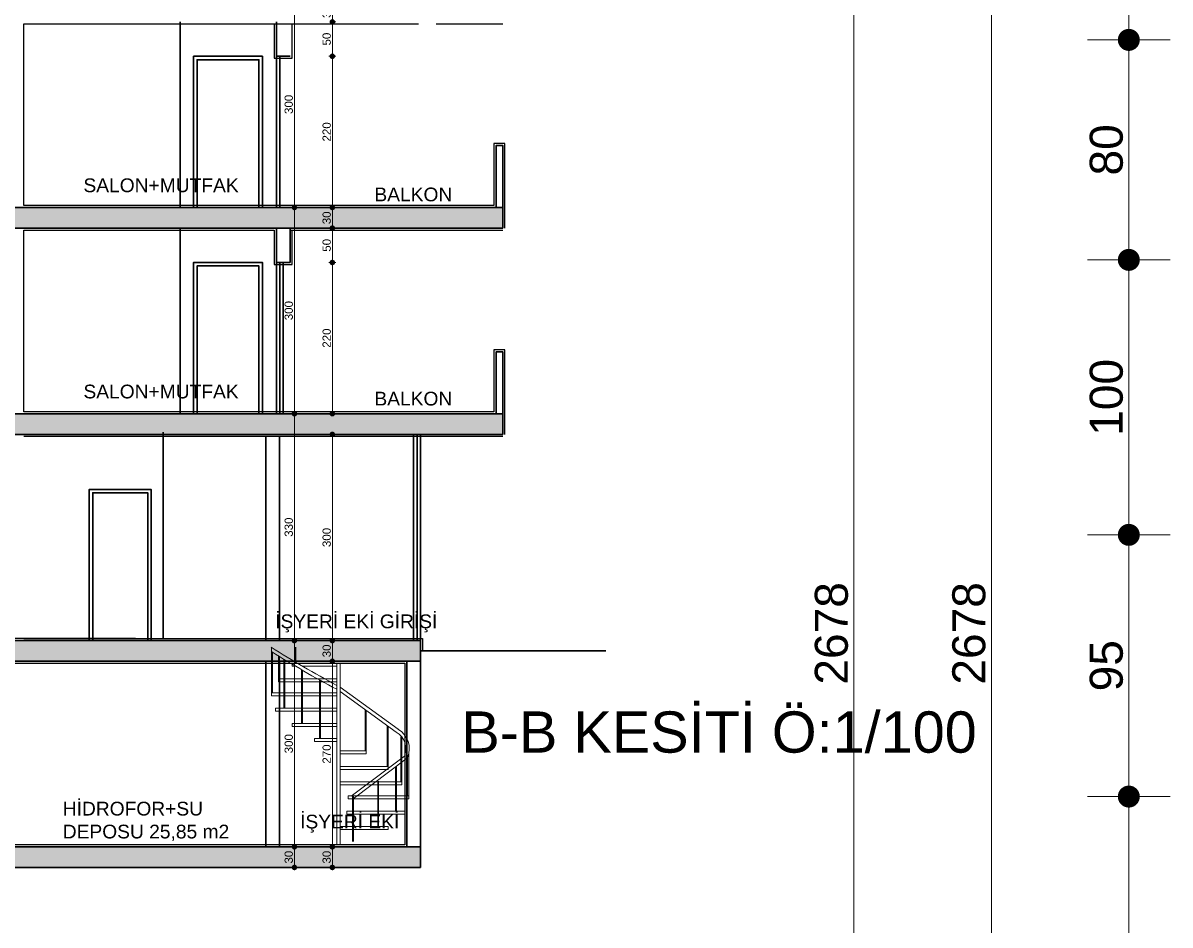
# Model space of a CAD drawing. Header units: millimetres. Extents: x 38129 to 72024, y -56282 to 16512.
# Drawn here: x 41296.1 to 41713.4, y -44307 to -43978.9 of the extents above; entities that cross this region are included whole.
import ezdxf

# ---------------------------------------------------------------- set-up
doc = ezdxf.new("R2010")
doc.units = ezdxf.units.MM
for name, color, linetype, lineweight in [('DIŞÖLÇÜ', 37, 'Continuous', 0), ('DUVAR', 255, 'Continuous', 30), ('iç ölçü', 15, 'Continuous', 20), ('KAPI', 4, 'Continuous', 30), ('mahal', 7, 'Continuous', 5), ('pencere', 195, 'Continuous', 30), ('TARAMA', 252, 'Continuous', 0), ('ölçü İÇ', 31, 'Continuous', 0)]:
    doc.layers.add(name, color=color, linetype=linetype, lineweight=lineweight)
doc.layers.add('sıva', color=41, linetype='Continuous')
doc.styles.add('icdisolcu_yazi', font='arial.ttf')
doc.styles.get("Standard").update_dxf_attribs({"font": 'arial.ttf'})
doc.dimstyles.new('İç Ölçü', dxfattribs={"dimtxt": 12, "dimasz": 8, "dimexe": 5, "dimexo": 0, "dimgap": 2, "dimtad": 1, "dimdec": 0, "dimzin": 12, "dimdsep": 46, "dimtxsty": 'icdisolcu_yazi', "dimblk": 'DOT', "dimcen": 8, "dimdle": 5, "dimclrd": 256, "dimclre": 256, "dimclrt": 7, "dimadec": 0, "dimazin": 3, "dimtfac": 1, "dimtdec": 0, "dimtix": 1, "dimtmove": 2, "dimatfit": 3, "dimldrblk": 'DOT', "dimfxl": 0, "dimtolj": 1, "dimtzin": 0, "dimlwd": -1, "dimlwe": -1, "dimarcsym": 0})
pattern_1 = [(45, (14030.6725, -61387.9235), (-4.4901281, 4.4901281), []), (45, (14035.1626, -61387.9235), (-4.4901281, 4.4901281), [3.175, -1.5875])]

# ---------------------------------------------------------------- blocks, each defined once
blk = doc.blocks.new('_Dot')
at = {"color": 0, "lineweight": -2}
blk.add_line((-0.5, 0), (-1, 0), dxfattribs=at)
at = {"color": 0, "lineweight": 30, "const_width": 0.5}
blk.add_lwpolyline([(-0.25, 0, 1), (0.25, 0, 1)], format="xyb", close=True, dxfattribs=at)
blk = doc.blocks.new('*D640')
at = {"layer": 'Defpoints', "color": 0, "lineweight": 120, "transparency": 16777216}
for p in [(41698.4, -44260.24), (41698.4, -44260.24), (41698.4, -44585.06)]:
    blk.add_point(p, dxfattribs=at)
at = {"layer": 'DIŞÖLÇÜ', "transparency": 16777216}
for p, q in [((41698.4, -44260.24), (41703.4, -44260.24)), ((41698.4, -44585.06), (41703.4, -44585.06))]:
    blk.add_line(p, q, dxfattribs=at)
at = {"layer": 'DIŞÖLÇÜ', "linetype": 'Continuous', "transparency": 16777216}
blk.add_line((41698.4, -44577.06), (41698.4, -44268.24), dxfattribs=at)
at = {"layer": 'DIŞÖLÇÜ', "transparency": 16777216, "xscale": 8, "yscale": 8, "zscale": 8}
for p, rotation in [((41698.4, -44260.24), 90), ((41698.4, -44585.06), 270)]:
    blk.add_blockref('_Dot', p, dxfattribs=dict(at, rotation=rotation))
at = {"layer": 'DIŞÖLÇÜ', "color": 7, "transparency": 16777216, "insert": (41690.27, -44422.65), "char_height": 12, "attachment_point": 5, "rotation": 90, "style": 'icdisolcu_yazi'}
blk.add_mtext('\\A1;325', dxfattribs=at)
blk = doc.blocks.new('*D641')
at = {"layer": 'Defpoints', "color": 0, "lineweight": 120, "transparency": 16777216}
for p in [(41698.4, -44165.06), (41698.4, -44165.06), (41698.4, -44260.24)]:
    blk.add_point(p, dxfattribs=at)
at = {"layer": 'DIŞÖLÇÜ', "transparency": 16777216}
for p, q in [((41698.4, -44165.06), (41703.4, -44165.06)), ((41698.4, -44260.24), (41703.4, -44260.24))]:
    blk.add_line(p, q, dxfattribs=at)
at = {"layer": 'DIŞÖLÇÜ', "linetype": 'Continuous', "transparency": 16777216}
blk.add_line((41698.4, -44252.24), (41698.4, -44173.06), dxfattribs=at)
at = {"layer": 'DIŞÖLÇÜ', "transparency": 16777216, "xscale": 8, "yscale": 8, "zscale": 8}
for p, rotation in [((41698.4, -44165.06), 90), ((41698.4, -44260.24), 270)]:
    blk.add_blockref('_Dot', p, dxfattribs=dict(at, rotation=rotation))
at = {"layer": 'DIŞÖLÇÜ', "color": 7, "transparency": 16777216, "insert": (41690.27, -44212.65), "char_height": 12, "attachment_point": 5, "rotation": 90, "style": 'icdisolcu_yazi'}
blk.add_mtext('\\A1;95', dxfattribs=at)
blk = doc.blocks.new('*D642')
at = {"layer": 'Defpoints', "color": 0, "lineweight": 120, "transparency": 16777216}
for p in [(41698.4, -44065.06), (41698.4, -44065.06), (41698.4, -44165.06)]:
    blk.add_point(p, dxfattribs=at)
at = {"layer": 'DIŞÖLÇÜ', "transparency": 16777216}
for p, q in [((41698.4, -44065.06), (41703.4, -44065.06)), ((41698.4, -44165.06), (41703.4, -44165.06))]:
    blk.add_line(p, q, dxfattribs=at)
at = {"layer": 'DIŞÖLÇÜ', "linetype": 'Continuous', "transparency": 16777216}
blk.add_line((41698.4, -44157.06), (41698.4, -44073.06), dxfattribs=at)
at = {"layer": 'DIŞÖLÇÜ', "transparency": 16777216, "xscale": 8, "yscale": 8, "zscale": 8}
for p, rotation in [((41698.4, -44065.06), 90), ((41698.4, -44165.06), 270)]:
    blk.add_blockref('_Dot', p, dxfattribs=dict(at, rotation=rotation))
at = {"layer": 'DIŞÖLÇÜ', "color": 7, "transparency": 16777216, "insert": (41690.27, -44115.06), "char_height": 12, "attachment_point": 5, "rotation": 90, "style": 'icdisolcu_yazi'}
blk.add_mtext('\\A1;100', dxfattribs=at)
blk = doc.blocks.new('*D643')
at = {"layer": 'Defpoints', "color": 0, "lineweight": 120, "transparency": 16777216}
for p in [(41698.4, -43985.06), (41698.4, -43985.06), (41698.4, -44065.06)]:
    blk.add_point(p, dxfattribs=at)
at = {"layer": 'DIŞÖLÇÜ', "transparency": 16777216}
for p, q in [((41698.4, -43985.06), (41703.4, -43985.06)), ((41698.4, -44065.06), (41703.4, -44065.06))]:
    blk.add_line(p, q, dxfattribs=at)
at = {"layer": 'DIŞÖLÇÜ', "linetype": 'Continuous', "transparency": 16777216}
blk.add_line((41698.4, -44057.06), (41698.4, -43993.06), dxfattribs=at)
at = {"layer": 'DIŞÖLÇÜ', "transparency": 16777216, "xscale": 8, "yscale": 8, "zscale": 8}
for p, rotation in [((41698.4, -43985.06), 90), ((41698.4, -44065.06), 270)]:
    blk.add_blockref('_Dot', p, dxfattribs=dict(at, rotation=rotation))
at = {"layer": 'DIŞÖLÇÜ', "color": 7, "transparency": 16777216, "insert": (41690.27, -44025.06), "char_height": 12, "attachment_point": 5, "rotation": 90, "style": 'icdisolcu_yazi'}
blk.add_mtext('\\A1;80', dxfattribs=at)
blk = doc.blocks.new('*D644')
at = {"layer": 'Defpoints', "color": 0, "lineweight": 120, "transparency": 16777216}
for p in [(41698.4, -43869.89), (41698.4, -43869.89), (41698.4, -43985.06)]:
    blk.add_point(p, dxfattribs=at)
at = {"layer": 'DIŞÖLÇÜ', "transparency": 16777216}
for p, q in [((41698.4, -43869.89), (41703.4, -43869.89)), ((41698.4, -43985.06), (41703.4, -43985.06))]:
    blk.add_line(p, q, dxfattribs=at)
at = {"layer": 'DIŞÖLÇÜ', "linetype": 'Continuous', "transparency": 16777216}
blk.add_line((41698.4, -43977.06), (41698.4, -43877.89), dxfattribs=at)
at = {"layer": 'DIŞÖLÇÜ', "transparency": 16777216, "xscale": 8, "yscale": 8, "zscale": 8}
for p, rotation in [((41698.4, -43869.89), 90), ((41698.4, -43985.06), 270)]:
    blk.add_blockref('_Dot', p, dxfattribs=dict(at, rotation=rotation))
at = {"layer": 'DIŞÖLÇÜ', "color": 7, "transparency": 16777216, "insert": (41690.27, -43927.48), "char_height": 12, "attachment_point": 5, "rotation": 90, "style": 'icdisolcu_yazi'}
blk.add_mtext('\\A1;115', dxfattribs=at)
blk = doc.blocks.new('*D651')
at = {"layer": 'Defpoints', "color": 0, "lineweight": 120, "transparency": 16777216}
for p in [(41598.4, -42861.66), (41598.39, -45540.12), (41598.39, -45540.12)]:
    blk.add_point(p, dxfattribs=at)
at = {"layer": 'DIŞÖLÇÜ', "transparency": 16777216}
for p, q in [((41598.4, -42861.66), (41593.39, -42861.66)), ((41598.39, -45540.12), (41603.39, -45540.12))]:
    blk.add_line(p, q, dxfattribs=at)
at = {"layer": 'DIŞÖLÇÜ', "linetype": 'Continuous', "transparency": 16777216}
blk.add_line((41598.39, -42869.66), (41598.39, -45532.12), dxfattribs=at)
at = {"layer": 'DIŞÖLÇÜ', "transparency": 16777216, "xscale": 8, "yscale": 8, "zscale": 8}
for p, rotation in [((41598.39, -42861.66), 90), ((41598.39, -45540.12), 270)]:
    blk.add_blockref('_Dot', p, dxfattribs=dict(at, rotation=rotation))
at = {"layer": 'DIŞÖLÇÜ', "color": 7, "transparency": 16777216, "insert": (41590.26, -44200.89), "char_height": 12, "attachment_point": 5, "rotation": 90, "style": 'icdisolcu_yazi'}
blk.add_mtext('\\A1;2678', dxfattribs=at)
blk = doc.blocks.new('*D654')
at = {"layer": 'Defpoints', "color": 0, "lineweight": 120, "transparency": 16777216}
for p in [(41648.4, -42861.66), (41648.39, -45540.12), (41648.39, -45540.12)]:
    blk.add_point(p, dxfattribs=at)
at = {"layer": 'DIŞÖLÇÜ', "transparency": 16777216}
for p, q in [((41648.4, -42861.66), (41643.39, -42861.66)), ((41648.39, -45540.12), (41653.39, -45540.12))]:
    blk.add_line(p, q, dxfattribs=at)
at = {"layer": 'DIŞÖLÇÜ', "linetype": 'Continuous', "transparency": 16777216}
blk.add_line((41648.39, -42869.66), (41648.39, -45532.12), dxfattribs=at)
at = {"layer": 'DIŞÖLÇÜ', "transparency": 16777216, "xscale": 8, "yscale": 8, "zscale": 8}
for p, rotation in [((41648.39, -42861.66), 90), ((41648.39, -45540.12), 270)]:
    blk.add_blockref('_Dot', p, dxfattribs=dict(at, rotation=rotation))
at = {"layer": 'DIŞÖLÇÜ', "color": 7, "transparency": 16777216, "insert": (41640.26, -44200.89), "char_height": 12, "attachment_point": 5, "rotation": 90, "style": 'icdisolcu_yazi'}
blk.add_mtext('\\A1;2678', dxfattribs=at)
blk = doc.blocks.new('*D2836')
at = {"layer": 'Defpoints', "color": 0, "transparency": 16777216}
for p in [(49391.4, -85758.9), (49391.4, -85788.9), (49391.4, -85788.9)]:
    blk.add_point(p, dxfattribs=at)
at = {"layer": 'ölçü İÇ', "transparency": 16777216}
for p, q in [((49391.4, -85758.9), (49396.4, -85758.9)), ((49391.4, -85788.9), (49396.4, -85788.9))]:
    blk.add_line(p, q, dxfattribs=at)
at = {"layer": 'ölçü İÇ', "linetype": 'Continuous', "transparency": 16777216}
blk.add_line((49391.4, -85766.9), (49391.4, -85780.9), dxfattribs=at)
at = {"layer": 'ölçü İÇ', "transparency": 16777216, "xscale": 8, "yscale": 8, "zscale": 8}
for p, rotation in [((49391.4, -85758.9), 90), ((49391.4, -85788.9), 270)]:
    blk.add_blockref('_Dot', p, dxfattribs=dict(at, rotation=rotation))
at = {"layer": 'ölçü İÇ', "color": 7, "transparency": 16777216, "insert": (49383.2, -85773.9), "char_height": 12, "attachment_point": 5, "rotation": 90, "style": 'icdisolcu_yazi'}
blk.add_mtext('\\A1;30', dxfattribs=at)
blk = doc.blocks.new('*D2837')
at = {"layer": 'Defpoints', "color": 0, "transparency": 16777216}
for p in [(49391.4, -86058.9), (49391.4, -86088.9), (49391.4, -86088.9)]:
    blk.add_point(p, dxfattribs=at)
at = {"layer": 'ölçü İÇ', "transparency": 16777216}
for p, q in [((49391.4, -86058.9), (49396.4, -86058.9)), ((49391.4, -86088.9), (49396.4, -86088.9))]:
    blk.add_line(p, q, dxfattribs=at)
at = {"layer": 'ölçü İÇ', "linetype": 'Continuous', "transparency": 16777216}
blk.add_line((49391.4, -86066.9), (49391.4, -86080.9), dxfattribs=at)
at = {"layer": 'ölçü İÇ', "transparency": 16777216, "xscale": 8, "yscale": 8, "zscale": 8}
for p, rotation in [((49391.4, -86058.9), 90), ((49391.4, -86088.9), 270)]:
    blk.add_blockref('_Dot', p, dxfattribs=dict(at, rotation=rotation))
at = {"layer": 'ölçü İÇ', "color": 7, "transparency": 16777216, "insert": (49383.2, -86073.9), "char_height": 12, "attachment_point": 5, "rotation": 90, "style": 'icdisolcu_yazi'}
blk.add_mtext('\\A1;30', dxfattribs=at)
blk = doc.blocks.new('*D2838')
at = {"layer": 'Defpoints', "color": 0, "transparency": 16777216}
for p in [(49499.7, -86388.9), (49391.4, -86688.9), (49391.4, -86688.9)]:
    blk.add_point(p, dxfattribs=at)
at = {"layer": 'ölçü İÇ', "transparency": 16777216}
for p, q in [((49396.4, -86388.9), (49386.4, -86388.9)), ((49391.4, -86688.9), (49396.4, -86688.9))]:
    blk.add_line(p, q, dxfattribs=at)
at = {"layer": 'ölçü İÇ', "linetype": 'Continuous', "transparency": 16777216}
blk.add_line((49391.4, -86396.9), (49391.4, -86680.9), dxfattribs=at)
at = {"layer": 'ölçü İÇ', "transparency": 16777216, "xscale": 8, "yscale": 8, "zscale": 8}
for p, rotation in [((49391.4, -86388.9), 90), ((49391.4, -86688.9), 270)]:
    blk.add_blockref('_Dot', p, dxfattribs=dict(at, rotation=rotation))
at = {"layer": 'ölçü İÇ', "color": 7, "transparency": 16777216, "insert": (49383.2, -86538.9), "char_height": 12, "attachment_point": 5, "rotation": 90, "style": 'icdisolcu_yazi'}
blk.add_mtext('\\A1;300', dxfattribs=at)
blk = doc.blocks.new('*D2839')
at = {"layer": 'Defpoints', "color": 0, "transparency": 16777216}
for p in [(49391.4, -86688.9), (49391.4, -86718.9), (49391.4, -86718.9)]:
    blk.add_point(p, dxfattribs=at)
at = {"layer": 'ölçü İÇ', "transparency": 16777216}
for p, q in [((49391.4, -86688.9), (49396.4, -86688.9)), ((49391.4, -86718.9), (49396.4, -86718.9))]:
    blk.add_line(p, q, dxfattribs=at)
at = {"layer": 'ölçü İÇ', "linetype": 'Continuous', "transparency": 16777216}
blk.add_line((49391.4, -86696.9), (49391.4, -86710.9), dxfattribs=at)
at = {"layer": 'ölçü İÇ', "transparency": 16777216, "xscale": 8, "yscale": 8, "zscale": 8}
for p, rotation in [((49391.4, -86688.9), 90), ((49391.4, -86718.9), 270)]:
    blk.add_blockref('_Dot', p, dxfattribs=dict(at, rotation=rotation))
at = {"layer": 'ölçü İÇ', "color": 7, "transparency": 16777216, "insert": (49383.2, -86703.9), "char_height": 12, "attachment_point": 5, "rotation": 90, "style": 'icdisolcu_yazi'}
blk.add_mtext('\\A1;30', dxfattribs=at)
blk = doc.blocks.new('*D2840')
at = {"layer": 'Defpoints', "color": 0, "transparency": 16777216}
for p in [(49391.4, -86718.9), (49391.4, -86988.9), (49391.4, -86988.9)]:
    blk.add_point(p, dxfattribs=at)
at = {"layer": 'ölçü İÇ', "transparency": 16777216}
for p, q in [((49391.4, -86718.9), (49396.4, -86718.9)), ((49391.4, -86988.9), (49396.4, -86988.9))]:
    blk.add_line(p, q, dxfattribs=at)
at = {"layer": 'ölçü İÇ', "linetype": 'Continuous', "transparency": 16777216}
blk.add_line((49391.4, -86726.9), (49391.4, -86980.9), dxfattribs=at)
at = {"layer": 'ölçü İÇ', "transparency": 16777216, "xscale": 8, "yscale": 8, "zscale": 8}
for p, rotation in [((49391.4, -86718.9), 90), ((49391.4, -86988.9), 270)]:
    blk.add_blockref('_Dot', p, dxfattribs=dict(at, rotation=rotation))
at = {"layer": 'ölçü İÇ', "color": 7, "transparency": 16777216, "insert": (49383.2, -86853.9), "char_height": 12, "attachment_point": 5, "rotation": 90, "style": 'icdisolcu_yazi'}
blk.add_mtext('\\A1;270', dxfattribs=at)
blk = doc.blocks.new('*D2841')
at = {"layer": 'Defpoints', "color": 0, "transparency": 16777216}
for p in [(49391.4, -86988.9), (49391.4, -87018.9), (49391.4, -87018.9)]:
    blk.add_point(p, dxfattribs=at)
at = {"layer": 'ölçü İÇ', "transparency": 16777216}
for p, q in [((49391.4, -86988.9), (49396.4, -86988.9)), ((49391.4, -87018.9), (49396.4, -87018.9))]:
    blk.add_line(p, q, dxfattribs=at)
at = {"layer": 'ölçü İÇ', "linetype": 'Continuous', "transparency": 16777216}
blk.add_line((49391.4, -86996.9), (49391.4, -87010.9), dxfattribs=at)
at = {"layer": 'ölçü İÇ', "transparency": 16777216, "xscale": 8, "yscale": 8, "zscale": 8}
for p, rotation in [((49391.4, -86988.9), 90), ((49391.4, -87018.9), 270)]:
    blk.add_blockref('_Dot', p, dxfattribs=dict(at, rotation=rotation))
at = {"layer": 'ölçü İÇ', "color": 7, "transparency": 16777216, "insert": (49383.2, -87003.9), "char_height": 12, "attachment_point": 5, "rotation": 90, "style": 'icdisolcu_yazi'}
blk.add_mtext('\\A1;30', dxfattribs=at)
blk = doc.blocks.new('*D2842')
at = {"layer": 'Defpoints', "color": 0, "transparency": 16777216}
for p in [(49336.2, -86988.9), (49336.2, -86988.9), (49336.2, -87018.9)]:
    blk.add_point(p, dxfattribs=at)
at = {"layer": 'ölçü İÇ', "transparency": 16777216}
for p, q in [((49336.2, -86988.9), (49341.2, -86988.9)), ((49336.2, -87018.9), (49341.2, -87018.9))]:
    blk.add_line(p, q, dxfattribs=at)
at = {"layer": 'ölçü İÇ', "linetype": 'Continuous', "transparency": 16777216}
blk.add_line((49336.2, -87010.9), (49336.2, -86996.9), dxfattribs=at)
at = {"layer": 'ölçü İÇ', "transparency": 16777216, "xscale": 8, "yscale": 8, "zscale": 8}
for p, rotation in [((49336.2, -86988.9), 90), ((49336.2, -87018.9), 270)]:
    blk.add_blockref('_Dot', p, dxfattribs=dict(at, rotation=rotation))
at = {"layer": 'ölçü İÇ', "color": 7, "transparency": 16777216, "insert": (49328, -87003.9), "char_height": 12, "attachment_point": 5, "rotation": 90, "style": 'icdisolcu_yazi'}
blk.add_mtext('\\A1;30', dxfattribs=at)
blk = doc.blocks.new('*D2843')
at = {"layer": 'Defpoints', "color": 0, "transparency": 16777216}
for p in [(49336.2, -86688.9), (49336.2, -86688.9), (49336.2, -86988.9)]:
    blk.add_point(p, dxfattribs=at)
at = {"layer": 'ölçü İÇ', "transparency": 16777216}
for p, q in [((49336.2, -86688.9), (49341.2, -86688.9)), ((49336.2, -86988.9), (49341.2, -86988.9))]:
    blk.add_line(p, q, dxfattribs=at)
at = {"layer": 'ölçü İÇ', "linetype": 'Continuous', "transparency": 16777216}
blk.add_line((49336.2, -86980.9), (49336.2, -86696.9), dxfattribs=at)
at = {"layer": 'ölçü İÇ', "transparency": 16777216, "xscale": 8, "yscale": 8, "zscale": 8}
for p, rotation in [((49336.2, -86688.9), 90), ((49336.2, -86988.9), 270)]:
    blk.add_blockref('_Dot', p, dxfattribs=dict(at, rotation=rotation))
at = {"layer": 'ölçü İÇ', "color": 7, "transparency": 16777216, "insert": (49328, -86838.9), "char_height": 12, "attachment_point": 5, "rotation": 90, "style": 'icdisolcu_yazi'}
blk.add_mtext('\\A1;300', dxfattribs=at)
blk = doc.blocks.new('*D2844')
at = {"layer": 'Defpoints', "color": 0, "transparency": 16777216}
for p in [(49336.2, -86358.9), (49336.2, -86358.9), (49336.2, -86688.9)]:
    blk.add_point(p, dxfattribs=at)
at = {"layer": 'ölçü İÇ', "transparency": 16777216}
for p, q in [((49336.2, -86358.9), (49341.2, -86358.9)), ((49336.2, -86688.9), (49341.2, -86688.9))]:
    blk.add_line(p, q, dxfattribs=at)
at = {"layer": 'ölçü İÇ', "linetype": 'Continuous', "transparency": 16777216}
blk.add_line((49336.2, -86680.9), (49336.2, -86366.9), dxfattribs=at)
at = {"layer": 'ölçü İÇ', "transparency": 16777216, "xscale": 8, "yscale": 8, "zscale": 8}
for p, rotation in [((49336.2, -86358.9), 90), ((49336.2, -86688.9), 270)]:
    blk.add_blockref('_Dot', p, dxfattribs=dict(at, rotation=rotation))
at = {"layer": 'ölçü İÇ', "color": 7, "transparency": 16777216, "insert": (49328, -86523.9), "char_height": 12, "attachment_point": 5, "rotation": 90, "style": 'icdisolcu_yazi'}
blk.add_mtext('\\A1;330', dxfattribs=at)
blk = doc.blocks.new('*D2845')
at = {"layer": 'Defpoints', "color": 0, "transparency": 16777216}
for p in [(49336.2, -86058.9), (49336.2, -86058.9), (49336.2, -86358.9)]:
    blk.add_point(p, dxfattribs=at)
at = {"layer": 'ölçü İÇ', "transparency": 16777216}
for p, q in [((49336.2, -86058.9), (49341.2, -86058.9)), ((49336.2, -86358.9), (49341.2, -86358.9))]:
    blk.add_line(p, q, dxfattribs=at)
at = {"layer": 'ölçü İÇ', "linetype": 'Continuous', "transparency": 16777216}
blk.add_line((49336.2, -86350.9), (49336.2, -86066.9), dxfattribs=at)
at = {"layer": 'ölçü İÇ', "transparency": 16777216, "xscale": 8, "yscale": 8, "zscale": 8}
for p, rotation in [((49336.2, -86058.9), 90), ((49336.2, -86358.9), 270)]:
    blk.add_blockref('_Dot', p, dxfattribs=dict(at, rotation=rotation))
at = {"layer": 'ölçü İÇ', "color": 7, "transparency": 16777216, "insert": (49328, -86208.9), "char_height": 12, "attachment_point": 5, "rotation": 90, "style": 'icdisolcu_yazi'}
blk.add_mtext('\\A1;300', dxfattribs=at)
blk = doc.blocks.new('*D2846')
at = {"layer": 'Defpoints', "color": 0, "transparency": 16777216}
for p in [(49336.2, -85758.9), (49336.2, -85758.9), (49336.2, -86058.9)]:
    blk.add_point(p, dxfattribs=at)
at = {"layer": 'ölçü İÇ', "transparency": 16777216}
for p, q in [((49336.2, -85758.9), (49341.2, -85758.9)), ((49336.2, -86058.9), (49341.2, -86058.9))]:
    blk.add_line(p, q, dxfattribs=at)
at = {"layer": 'ölçü İÇ', "linetype": 'Continuous', "transparency": 16777216}
blk.add_line((49336.2, -86050.9), (49336.2, -85766.9), dxfattribs=at)
at = {"layer": 'ölçü İÇ', "transparency": 16777216, "xscale": 8, "yscale": 8, "zscale": 8}
for p, rotation in [((49336.2, -85758.9), 90), ((49336.2, -86058.9), 270)]:
    blk.add_blockref('_Dot', p, dxfattribs=dict(at, rotation=rotation))
at = {"layer": 'ölçü İÇ', "color": 7, "transparency": 16777216, "insert": (49328, -85908.9), "char_height": 12, "attachment_point": 5, "rotation": 90, "style": 'icdisolcu_yazi'}
blk.add_mtext('\\A1;300', dxfattribs=at)
blk = doc.blocks.new('MDKFDKFD')
at = {"layer": 'TARAMA'}
h = blk.add_hatch(dxfattribs=at)
h.set_pattern_fill('ANSI33', color=256)
h.set_pattern_definition([(45, (4939.406, -65786.696), (-4.4901281, 4.4901281), []), (45, (4943.896, -65786.696), (-4.4901281, 4.4901281), [3.175, -1.5875])])
h.paths.add_polyline_path([(49639.6, -86088.9), (49639.6, -86058.9), (48004.6, -86058.9), (48004.6, -86088.9)])
h = blk.add_hatch(dxfattribs=at)
h.set_pattern_fill('ANSI33', color=256)
h.set_pattern_definition([(45, (4939.406, -66086.696), (-4.4901281, 4.4901281), []), (45, (4943.896, -66086.696), (-4.4901281, 4.4901281), [3.175, -1.5875])])
h.paths.add_polyline_path([(49639.6, -86388.9), (49639.6, -86358.9), (48004.6, -86358.9), (48004.6, -86388.9)])
h = blk.add_hatch(dxfattribs=at)
h.set_pattern_fill('ANSI33', color=256)
h.set_pattern_definition(pattern_1)
h.paths.add_polyline_path([(49519.7, -86688.9), (48069.6, -86688.9), (48069.6, -86718.9), (49519.7, -86718.9)])
h = blk.add_hatch(dxfattribs=at)
h.set_pattern_fill('ANSI33', color=256)
h.set_pattern_definition(pattern_1)
h.paths.add_polyline_path([(49519.7, -86988.9), (47718, -86988.9), (47718, -87018.9), (49519.7, -87018.9)])
at = {"layer": 'DIŞÖLÇÜ'}
blk.add_line((49397.8, -86985.5), (49496.7, -86985.5), dxfattribs=at)
at = {"layer": 'DUVAR'}
for p, q in [((49309.9, -85838.9), (49309.9, -85788.9)), ((49309.9, -85838.9), (49329.9, -85838.9)), ((48004.6, -86058.9), (49639.6, -86058.9)), ((48004.6, -86088.9), (49639.6, -86088.9)), ((49309.9, -86138.9), (49309.9, -86088.9)), ((49329.9, -86138.9), (49329.9, -86088.9)), ((49309.9, -86138.9), (49329.9, -86138.9)), ((48004.6, -86358.9), (49639.6, -86358.9)), ((48004.6, -86388.9), (49639.6, -86388.9)), ((49294.7, -86688.9), (49294.7, -86391.9)), ((49314.7, -86688.9), (49314.7, -86391.9)), ((48069.6, -86688.9), (49519.7, -86688.9)), ((49519.7, -86688.9), (49519.7, -86718.9)), ((48066.1, -86718.9), (49519.7, -86718.9)), ((48069.6, -86718.9), (49519.7, -86718.9)), ((49294.7, -86988.9), (49294.7, -86718.9)), ((49314.7, -86988.9), (49314.7, -86718.9)), ((49499.7, -86988.9), (49499.7, -86718.9)), ((49519.7, -86703.9), (49789.6, -86703.9)), ((49519.7, -87018.9), (49519.7, -86718.9)), ((47718, -86988.9), (49519.7, -86988.9)), ((47718, -87018.9), (49519.7, -87018.9))]:
    blk.add_line(p, q, dxfattribs=at)
for points in [[(49639.6, -86088.9), (49639.6, -85968.9), (49629.6, -85968.9), (49629.6, -86058.9)], [(49639.6, -86388.9), (49639.6, -86268.9), (49629.6, -86268.9), (49629.6, -86358.9)]]:
    blk.add_lwpolyline(points, dxfattribs=at)
at = {"layer": 'iç ölçü', "ltscale": 2}
for p, q in [((49303, -86699.2), (49303, -86764.9)), ((49336.8, -86719.7), (49336.8, -86698.3)), ((49338.3, -86698.3), (49338.3, -86720.6)), ((49304.5, -86705.8), (49304.5, -86764.9)), ((49312.9, -86711.1), (49312.9, -86744.4)), ((49312.9, -86744.4), (49312.9, -86711.1)), ((49314.4, -86712), (49314.4, -86744.4)), ((49321, -86716), (49321, -86787.1)), ((49322.4, -86716.9), (49322.4, -86787.1)), ((49332.7, -86726.3), (49332.7, -86723.1)), ((49332.7, -86726.3), (49332.7, -86724.2)), ((49338.2, -86726.3), (49332.7, -86726.3)), ((49338.2, -86726.3), (49332.7, -86726.3)), ((49340.7, -86722), (49397.8, -86722)), ((49346.7, -86731.3), (49346.7, -86809.5)), ((49397.8, -86726.3), (49348.1, -86726.3)), ((49397.8, -86726.3), (49348.1, -86726.3)), ((49348.1, -86732.2), (49348.1, -86809.5)), ((49397.8, -86721.9), (49397.8, -86914.1)), ((49402.8, -86874.1), (49402.8, -86721.9)), ((49402.8, -86721.9), (49402.8, -86844.8)), ((49402.8, -86722), (49402.8, -86726.3)), ((49402.8, -86756.7), (49402.8, -86722)), ((49312.9, -86744.4), (49397.8, -86744.4)), ((49312.9, -86748.7), (49312.9, -86744.4)), ((49312.9, -86744.4), (49397.8, -86744.4)), ((49312.9, -86744.4), (49312.9, -86746.5)), ((49397.8, -86748.7), (49312.9, -86748.7)), ((49372.6, -86746.1), (49372.6, -86831.2)), ((49374, -86746.9), (49374, -86831.2)), ((49402.8, -86740.1), (49402.8, -86874.1)), ((49402.8, -86744.4), (49402.8, -86748.7)), ((49302.8, -86769.3), (49302.8, -86764.9)), ((49302.8, -86764.9), (49397.8, -86764.9)), ((49302.8, -86767.1), (49302.8, -86769.3)), ((49302.8, -86769.3), (49321, -86769.3)), ((49322.4, -86769.3), (49346.7, -86769.3)), ((49348.1, -86769.3), (49397.8, -86769.3)), ((49487.3, -86817.9), (49402.8, -86756.7)), ((49484.4, -86822), (49402.8, -86762.9)), ((49484.4, -86821.9), (49402.8, -86762.9)), ((49402.8, -86782.2), (49402.8, -86780)), ((49402.8, -86780), (49402.8, -86914.1)), ((49402.8, -86781.1), (49402.8, -86785.4)), ((49402.8, -86782.2), (49402.8, -86784.4)), ((49308.8, -86791.5), (49308.8, -86787.1)), ((49308.8, -86787.1), (49346.7, -86787.1)), ((49346.7, -86791.5), (49308.8, -86791.5)), ((49348.1, -86787.1), (49397.8, -86787)), ((49397.8, -86791.5), (49348.1, -86791.5)), ((49374, -86787), (49392.9, -86787)), ((49392.9, -86791.5), (49374, -86791.5)), ((49439.1, -86789.1), (49439.1, -86849.3)), ((49440.5, -86790.2), (49440.5, -86851.4)), ((49332.8, -86813.9), (49332.8, -86809.6)), ((49332.8, -86809.6), (49397.8, -86809.6)), ((49397.8, -86813.9), (49332.8, -86813.9)), ((49384.7, -86809.6), (49397.8, -86809.6)), ((49384.7, -86809.6), (49392, -86809.6)), ((49397.8, -86813.9), (49384.7, -86813.9)), ((49402.8, -86802.7), (49402.8, -86807.1)), ((49402.8, -86802.7), (49402.8, -86807.1)), ((49471.4, -86812.5), (49471.4, -86872)), ((49472.8, -86813.5), (49472.8, -86872)), ((49365.4, -86831.2), (49397.8, -86831.2)), ((49365.4, -86835.5), (49365.4, -86831.2)), ((49365.4, -86831.2), (49397.8, -86831.2)), ((49365.4, -86835.5), (49365.4, -86831.2)), ((49397.8, -86835.5), (49365.4, -86835.5)), ((49397.8, -86835.5), (49365.4, -86835.5)), ((49491.1, -86828.8), (49491.1, -86894.3)), ((49492.6, -86828.1), (49492.6, -86894.3)), ((49440.5, -86849.3), (49402.8, -86849.3)), ((49440.5, -86853.6), (49440.5, -86851.4)), ((49440.5, -86853.6), (49440.5, -86851.4)), ((49402.8, -86853.6), (49440.5, -86853.6)), ((49402.8, -86853.6), (49440.5, -86853.6)), ((49402.8, -86853.6), (49440.5, -86853.6)), ((49402.8, -86853.6), (49440.5, -86853.6)), ((49418.7, -86915), (49496.2, -86856.8)), ((49421.7, -86919), (49501, -86859.4)), ((49501, -86858.2), (49501, -86914.9)), ((49502.5, -86853.6), (49502.5, -86914.9)), ((49472.8, -86872), (49402.8, -86872)), ((49402.8, -86872), (49402.8, -86876.3)), ((49402.8, -86876.3), (49472.8, -86876.3)), ((49402.8, -86876.3), (49472.8, -86876.3)), ((49472.8, -86876.3), (49472.8, -86872)), ((49472.8, -86876.3), (49472.8, -86874.1)), ((49483.1, -86872.9), (49483.1, -86937.1)), ((49484.6, -86871.8), (49484.6, -86937.1)), ((49492.6, -86894.3), (49402.8, -86894.3)), ((49402.8, -86894.3), (49402.8, -86898.7)), ((49402.8, -86898.7), (49492.6, -86898.7)), ((49492.6, -86894.3), (49404.4, -86894.3)), ((49457.4, -86893.9), (49457.4, -86959.4)), ((49458.8, -86893.2), (49458.8, -86959.4)), ((49492.6, -86898.7), (49492.6, -86894.3)), ((49492.6, -86894.3), (49492.6, -86896.5)), ((49397.8, -86914.1), (49397.8, -86985.5)), ((49402.8, -86914.1), (49402.8, -86985.5)), ((49502.8, -86914.9), (49414.6, -86914.9)), ((49414.6, -86914.9), (49414.6, -86917.1)), ((49414.6, -86919.3), (49414.6, -86917.1)), ((49457.4, -86919.3), (49414.6, -86919.3)), ((49420.8, -86915.6), (49420.8, -86981.2)), ((49422.2, -86914.9), (49422.2, -86981.2)), ((49483.1, -86919.3), (49458.8, -86919.3)), ((49502.8, -86919.3), (49484.6, -86919.3)), ((49502.8, -86919.3), (49502.8, -86914.9)), ((49502.8, -86917.1), (49502.8, -86919.3)), ((49412.6, -86937), (49412.6, -86941.3)), ((49420.8, -86937), (49412.6, -86937)), ((49412.6, -86937.1), (49412.6, -86941.4)), ((49412.6, -86941.4), (49420.8, -86941.4)), ((49457.4, -86937), (49422.2, -86937)), ((49422.2, -86941.4), (49457.4, -86941.4)), ((49496.7, -86937.1), (49458.8, -86937.1)), ((49458.8, -86941.4), (49496.7, -86941.4)), ((49496.7, -86941.4), (49496.7, -86937.1)), ((49496.7, -86937.1), (49496.7, -86985.9)), ((49420.8, -86959.5), (49402.8, -86959.5)), ((49402.8, -86959.5), (49402.8, -86963.9)), ((49402.8, -86963.9), (49420.8, -86963.9)), ((49420.8, -86959.5), (49413.5, -86959.5)), ((49472.7, -86959.5), (49422.2, -86959.5)), ((49422.2, -86963.9), (49472.7, -86963.9)), ((49472.7, -86963.9), (49472.7, -86959.5))]:
    blk.add_line(p, q, dxfattribs=at)
for centre, radius, start, end in [((50097.3, -85442.2), 1486.7, 237.6716, 241.9316), ((50097.3, -85442.2), 1491.7, 237.8293, 242.034), ((49470.6, -86846.1), 32.8, 337.3715, 60.1671), ((49470.6, -86846.1), 27.8, 337.3715, 60.1671)]:
    blk.add_arc(centre, radius, start, end, dxfattribs=at)
at = {"layer": 'KAPI'}
for p, q in [((49170.1, -85788.9), (49170.1, -86058.9)), ((49170.1, -86088.9), (49170.1, -86358.9)), ((49145, -86685.9), (49145, -86385.9))]:
    blk.add_line(p, q, dxfattribs=at)
for points in [[(49189.6, -86058.9), (49189.6, -85838.9), (49289.6, -85838.9), (49289.6, -86058.9)], [(49194.6, -86058.9), (49194.6, -85843.9), (49284.6, -85843.9), (49284.6, -86058.9)], [(49189.6, -86358.9), (49189.6, -86138.9), (49289.6, -86138.9), (49289.6, -86358.9)], [(49194.6, -86358.9), (49194.6, -86143.9), (49284.6, -86143.9), (49284.6, -86358.9)], [(49037.7, -86688.9), (49037.7, -86468.9), (49127.7, -86468.9), (49127.7, -86688.9)], [(49042.7, -86688.9), (49042.7, -86473.9), (49122.7, -86473.9), (49122.7, -86688.9)]]:
    blk.add_lwpolyline(points, dxfattribs=at)
at = {"layer": 'pencere'}
for p, q in [((49309.9, -85838.9), (49309.9, -86058.9)), ((49314.9, -85838.9), (49314.9, -86058.9)), ((49309.9, -86138.9), (49309.9, -86358.9)), ((49314.9, -86138.9), (49314.9, -86358.9)), ((49319.9, -86138.9), (49319.9, -86358.9)), ((49509.7, -86388.9), (49509.7, -86688.9)), ((49514.7, -86388.9), (49514.7, -86688.9)), ((49519.7, -86388.9), (49519.7, -86688.9)), ((49519.7, -86388.9), (49519.7, -86688.9))]:
    blk.add_line(p, q, dxfattribs=at)
at = {"layer": 'sıva'}
for p, q in [((48942.6, -86055.9), (48942.6, -85791.9)), ((48942.6, -85791.9), (49516.6, -85791.9)), ((49306.9, -85791.9), (49306.9, -85841.9)), ((49332.9, -85841.9), (49332.9, -85791.9)), ((49542.6, -85791.9), (49639.3, -85791.9)), ((49306.9, -85841.9), (49332.9, -85841.9)), ((49642.6, -85965.9), (49626.6, -85965.9)), ((49626.6, -85965.9), (49626.6, -86055.9)), ((49642.6, -86088.9), (49642.6, -85965.9)), ((49626.6, -86055.9), (48942.6, -86055.9)), ((48942.6, -86355.9), (48942.6, -86091.9)), ((48942.6, -86091.9), (49306.9, -86091.9)), ((49306.9, -86091.9), (49306.9, -86141.9)), ((49329.9, -86091.9), (49426.7, -86091.9)), ((49332.9, -86141.9), (49332.9, -86091.9)), ((49332.9, -86091.9), (49639.3, -86091.9)), ((49306.9, -86141.9), (49332.9, -86141.9)), ((49642.6, -86265.9), (49626.6, -86265.9)), ((49626.6, -86265.9), (49626.6, -86355.9)), ((49642.6, -86388.9), (49642.6, -86265.9)), ((49626.6, -86355.9), (48942.6, -86355.9))]:
    blk.add_line(p, q, dxfattribs=at)
for points in [[(49105.1, -86685.9), (48092.6, -86685.9), (48092.6, -86391.9), (48916.6, -86391.9)], [(49639.6, -86391.9), (48942.6, -86391.9)], [(48942.6, -86685.9), (49522.7, -86685.9), (49522.7, -86703.9)], [(48657.6, -86721.9), (49496.7, -86721.9), (49496.7, -86985.9), (48657.6, -86985.9)]]:
    blk.add_lwpolyline(points, dxfattribs=at)
at = {"layer": 'ölçü İÇ', "linetype": 'Continuous'}
for p, q in [((49391.4, -85796.9), (49391.4, -85830.9)), ((49391.4, -85846.9), (49391.4, -86050.9)), ((49391.4, -86096.9), (49391.4, -86130.9)), ((49391.4, -86146.9), (49391.4, -86350.9))]:
    blk.add_line(p, q, dxfattribs=at)
at = {"layer": 'ölçü İÇ'}
for p, q in [((49396.4, -85838.9), (49386.4, -85838.9)), ((49396.4, -85838.9), (49386.4, -85838.9)), ((49391.4, -86058.9), (49396.4, -86058.9)), ((49391.4, -86088.9), (49396.4, -86088.9)), ((49396.4, -86138.9), (49386.4, -86138.9)), ((49396.4, -86138.9), (49386.4, -86138.9)), ((49391.4, -86358.9), (49396.4, -86358.9))]:
    blk.add_line(p, q, dxfattribs=at)
at = {"layer": 'ölçü İÇ', "xscale": 8, "yscale": 8, "zscale": 8}
for p, rotation in [((49391.4, -85788.9), 90), ((49391.4, -85838.9), 270), ((49391.4, -85838.9), 90), ((49391.4, -86058.9), 270), ((49391.4, -86088.9), 90), ((49391.4, -86138.9), 270), ((49391.4, -86138.9), 90), ((49391.4, -86358.9), 270)]:
    blk.add_blockref('_Dot', p, dxfattribs=dict(at, rotation=rotation))
at = {"layer": 'mahal'}
for s, width, insert, char_height, attachment_point in [('SALON+MUTFAK', 77.279, (49029.2, -86016.6), 20, 1), ('BALKON', 275.107, (49452.6, -86029.9), 20, 1), ('SALON+MUTFAK', 77.279, (49029.2, -86316.6), 20, 1), ('BALKON', 275.107, (49452.6, -86326.9), 20, 1), ('İŞYERİ EKİ GİRİŞİ', 250.343, (49308.3, -86650.9), 20, 1), ('B-B KESİTİ Ö:1/100', 732.289, (49579.2, -86791.9), 60, 1), ('HİDROFOR+SU DEPOSU 25,85 m2', 250.343, (48999.1, -86980.4), 20, 7), ('İŞYERİ EKİ', 250.343, (49344.5, -86942.2), 20, 1)]:
    blk.add_mtext_dynamic_manual_height_columns(s, width=width, gutter_width=12.5, heights=[0], dxfattribs=dict(at, insert=insert, char_height=char_height, attachment_point=attachment_point))
at = {"layer": 'ölçü İÇ', "color": 7, "char_height": 12, "attachment_point": 5, "rotation": 90, "style": 'icdisolcu_yazi'}
for s, insert in [('\\A1;50', (49383.2, -85813.9)), ('\\A1;220', (49383.2, -85948.9)), ('\\A1;50', (49383.2, -86113.9)), ('\\A1;220', (49383.2, -86248.9))]:
    blk.add_mtext(s, dxfattribs=dict(at, insert=insert))
at = {"layer": 'ölçü İÇ'}
for base, p1, p2, picture, middle in [((49336.2, -85758.9), (49336.2, -86058.9), (49336.2, -85758.9), '*D2846', (49328, -85908.9)), ((49391.4, -85788.9), (49391.4, -85758.9), (49391.4, -85788.9), '*D2836', (49383.2, -85773.9)), ((49336.2, -86058.9), (49336.2, -86358.9), (49336.2, -86058.9), '*D2845', (49328, -86208.9)), ((49391.4, -86088.9), (49391.4, -86058.9), (49391.4, -86088.9), '*D2837', (49383.2, -86073.9)), ((49336.2, -86358.9), (49336.2, -86688.9), (49336.2, -86358.9), '*D2844', (49328, -86523.9)), ((49391.4, -86688.9), (49499.7, -86388.9), (49391.4, -86688.9), '*D2838', (49383.2, -86538.9)), ((49336.2, -86688.9), (49336.2, -86988.9), (49336.2, -86688.9), '*D2843', (49328, -86838.9)), ((49391.4, -86718.9), (49391.4, -86688.9), (49391.4, -86718.9), '*D2839', (49383.2, -86703.9)), ((49391.4, -86988.9), (49391.4, -86718.9), (49391.4, -86988.9), '*D2840', (49383.2, -86853.9)), ((49336.2, -86988.9), (49336.2, -87018.9), (49336.2, -86988.9), '*D2842', (49328, -87003.9)), ((49391.4, -87018.9), (49391.4, -86988.9), (49391.4, -87018.9), '*D2841', (49383.2, -87003.9))]:
    dim = blk.add_linear_dim(base=base, p1=p1, p2=p2, angle=90, dimstyle='İç Ölçü', dxfattribs=at)
    dim.commit()
    dim.dimension.update_dxf_attribs({"geometry": picture, "text_midpoint": middle})
blk = doc.blocks.new('nfjfdj')
at = {"layer": 'DIŞÖLÇÜ', "xscale": 0.25, "yscale": 0.25, "zscale": 0.25}
blk.add_blockref('MDKFDKFD', (39338.41, -27653.81), dxfattribs=at)

msp = doc.modelspace()

# ---------------------------------------------------------------- linework, layer by layer
at = {"layer": 'DIŞÖLÇÜ'}
for p, q in [((41598.4, -42811.66), (41598.39, -45595.12)), ((41648.4, -42811.66), (41648.39, -45595.12)), ((41698.4, -42811.66), (41698.39, -45595.12)), ((41683.4, -43985.06), (41713.4, -43985.06)), ((41683.4, -44065.06), (41713.4, -44065.06)), ((41683.4, -44165.06), (41713.4, -44165.06)), ((41683.4, -44260.24), (41713.4, -44260.24))]:
    msp.add_line(p, q, dxfattribs=at)

# ---------------------------------------------------------------- block references
msp.add_blockref('nfjfdj', (-10277.62, 5122.52), dxfattribs=at)

# ---------------------------------------------------------------- dimensions: what is measured, and where the dimension line sits
for base, p1, p2, picture, middle in [((41598.39, -45540.12), (41598.4, -42861.66), (41598.39, -45540.12), '*D651', (41590.26, -44200.89)), ((41648.39, -45540.12), (41648.4, -42861.66), (41648.39, -45540.12), '*D654', (41640.26, -44200.89)), ((41698.4, -43869.89), (41698.4, -43985.06), (41698.4, -43869.89), '*D644', (41690.27, -43927.48)), ((41698.4, -43985.06), (41698.4, -44065.06), (41698.4, -43985.06), '*D643', (41690.27, -44025.06)), ((41698.4, -44065.06), (41698.4, -44165.06), (41698.4, -44065.06), '*D642', (41690.27, -44115.06)), ((41698.4, -44165.06), (41698.4, -44260.24), (41698.4, -44165.06), '*D641', (41690.27, -44212.65)), ((41698.4, -44260.24), (41698.4, -44585.06), (41698.4, -44260.24), '*D640', (41690.27, -44422.65))]:
    dim = msp.add_linear_dim(base=base, p1=p1, p2=p2, angle=90, dimstyle='İç Ölçü', dxfattribs=at)
    dim.commit()
    dim.dimension.update_dxf_attribs({"geometry": picture, "text_midpoint": middle})

doc.saveas('drawing.dxf')
